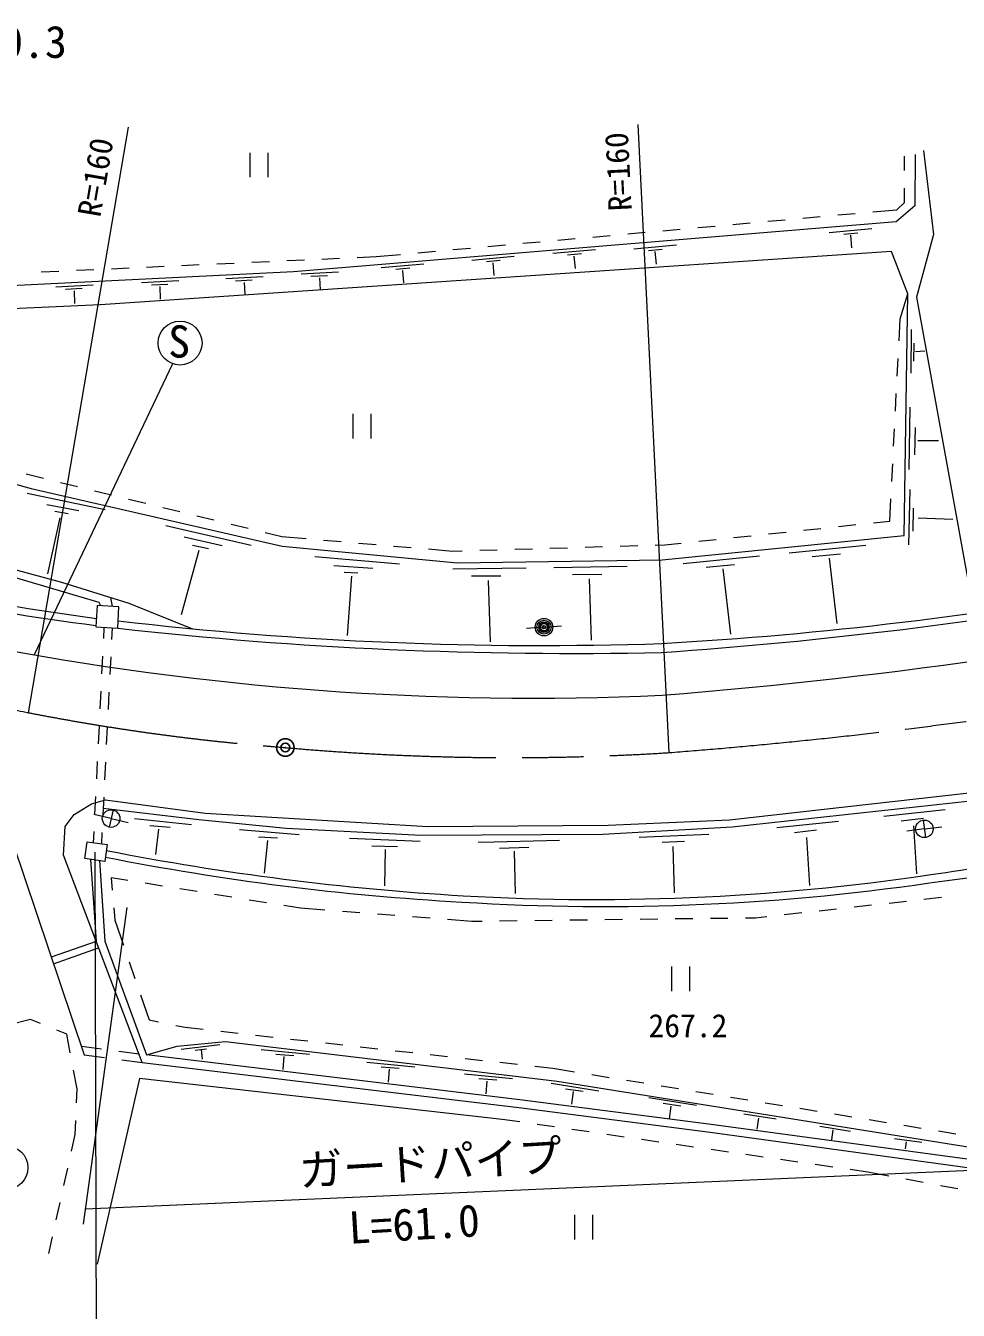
# Model space of a CAD drawing. Units: millimetres, scale not verified. Extents: x 40000 to 680000, y 20000 to 380000.
# Drawn here: x 450206 to 503304, y 238621 to 311741 of the extents above; entities that cross this region are included whole.
import ezdxf
from ezdxf.enums import TextEntityAlignment as Align

# ---------------------------------------------------------------- set-up
doc = ezdxf.new("R2010")
doc.units = ezdxf.units.MM
doc.header["$LTSCALE"] = 1000
doc.header["$PDMODE"] = 32
doc.header["$PDSIZE"] = 500
doc.linetypes.add('CHAIN', pattern=[18.5, 12, -1.5, 3.5, -1.5])
for name, color, linetype, lineweight in [('M-BGD', 7, 'Continuous', 13), ('M-BMK', 2, 'CHAIN', 13), ('M-BMK-SRVR', 3, 'Continuous', 25), ('M-STR-HTXT', 7, 'Continuous', 13)]:
    doc.layers.add(name, color=color, linetype=linetype, lineweight=lineweight)
doc.styles.add('ＭＳ ゴシック', font='')
doc.styles.get('ＭＳ ゴシック').set_extended_font_data('MS Gothic')

msp = doc.modelspace()

# ---------------------------------------------------------------- linework, layer by layer
at = {"layer": 'M-BGD'}
for p, q in [((450370, 272636), (456052, 305966)), ((486845, 270365), (485070, 306114)), ((462966, 304513), (462966, 303113)), ((464016, 303113), (464016, 304513)), ((500237, 303501), (500237, 304323)), ((500846, 304417), (500822, 301479)), ((501320, 304646), (501899, 299854)), ((500237, 301678), (500237, 302501)), ((498430, 301145), (499801, 301269)), ((500822, 301479), (499769, 300578)), ((499801, 301269), (500237, 301678)), ((499769, 300578), (465458, 297722)), ((492454, 300608), (493450, 300697)), ((494446, 300787), (495442, 300876)), ((496438, 300966), (497434, 301056)), ((482494, 299712), (483490, 299801)), ((484486, 299891), (485482, 299980)), ((486478, 300070), (487474, 300160)), ((488470, 300249), (489466, 300339)), ((490462, 300428), (491458, 300518)), ((495957, 299967), (498380, 300191)), ((496794, 299879), (497579, 299957)), ((497158, 299811), (497220, 299093)), ((501899, 299854), (500928, 296293)), ((474527, 298995), (475522, 299084)), ((476518, 299174), (477514, 299264)), ((478510, 299353), (479506, 299443)), ((480502, 299532), (481498, 299622)), ((484829, 299041), (487253, 299264)), ((499494, 298897), (454451, 295853)), ((465078, 298368), (466077, 298414)), ((467076, 298460), (468075, 298506)), ((469074, 298552), (470167, 298603)), ((470167, 298603), (471539, 298726)), ((472535, 298816), (473531, 298905)), ((475600, 298400), (478023, 298623)), ((476437, 298311), (477223, 298389)), ((480221, 298784), (482645, 299008)), ((481059, 298696), (481844, 298774)), ((481423, 298628), (481485, 297911)), ((485667, 298952), (486452, 299030)), ((486031, 298885), (486093, 298167)), ((500422, 296470), (499494, 298897)), ((465458, 297722), (445294, 296739)), ((451093, 297725), (452092, 297771)), ((453091, 297817), (454090, 297863)), ((455089, 297909), (456088, 297955)), ((457087, 298001), (458086, 298047)), ((459085, 298093), (460084, 298139)), ((461083, 298185), (462082, 298230)), ((463080, 298276), (464079, 298322)), ((465891, 297610), (468013, 297727)), ((470449, 297971), (472873, 298195)), ((471287, 297882), (472072, 297960)), ((471651, 297815), (471713, 297097)), ((476801, 298244), (476864, 297526)), ((451925, 296879), (454047, 296996)), ((456806, 297117), (458928, 297234)), ((457363, 296990), (458299, 297036)), ((457841, 296896), (457862, 296168)), ((461602, 297351), (463724, 297468)), ((462158, 297223), (463095, 297270)), ((462637, 297130), (462675, 296452)), ((466447, 297483), (467383, 297530)), ((466926, 297389), (466964, 296712)), ((452481, 296752), (453418, 296798)), ((452960, 296658), (452981, 295930)), ((499993, 295058), (500422, 296470)), ((500226, 282724), (500422, 296470)), ((500928, 296293), (504182, 278318)), ((454451, 295853), (424583, 294475)), ((499928, 293795), (499993, 295058)), ((500617, 294449), (500602, 291968)), ((500766, 293677), (500758, 292647)), ((500864, 293188), (501390, 293235)), ((458564, 292502), (450693, 275928)), ((499825, 291797), (499876, 292796)), ((425109, 292385), (450510, 285403)), ((499722, 289800), (499773, 290799)), ((468831, 289643), (468831, 288243)), ((469881, 288243), (469881, 289643)), ((500551, 290022), (500481, 286488)), ((500855, 288875), (500809, 287307)), ((499619, 287802), (499670, 288801)), ((501007, 288126), (502166, 288126)), ((499516, 285805), (499567, 286804)), ((450240, 286224), (451212, 285987)), ((450510, 285403), (464813, 282125)), ((452183, 285749), (453155, 285512)), ((454126, 285274), (455097, 285037)), ((500542, 285347), (500472, 282187)), ((450282, 285142), (454723, 284194)), ((451405, 284492), (453231, 284141)), ((456069, 284800), (457040, 284562)), ((499399, 283543), (499465, 284806)), ((452143, 283720), (451440, 280543)), ((451862, 284106), (452634, 283966)), ((458012, 284325), (458983, 284088)), ((459955, 283850), (460926, 283613)), ((500741, 284270), (500706, 282971)), ((501010, 283720), (503000, 283661)), ((463038, 282155), (458190, 283278)), ((461897, 283375), (462869, 283138)), ((494490, 283025), (495484, 283130)), ((496479, 283235), (497473, 283340)), ((498468, 283444), (499399, 283543)), ((459227, 282646), (461396, 282147)), ((463840, 282901), (464795, 282667)), ((464795, 282667), (466166, 282550)), ((467162, 282465), (468159, 282380)), ((469155, 282295), (470151, 282210)), ((486434, 281341), (500226, 282724)), ((486597, 282193), (487528, 282291)), ((488523, 282396), (489517, 282501)), ((490512, 282606), (491506, 282711)), ((492501, 282816), (493495, 282920)), ((460070, 281874), (459067, 278211)), ((459695, 282170), (460616, 281983)), ((464813, 282125), (474792, 281171)), ((471148, 282125), (472144, 282040)), ((473141, 281955), (474511, 281838)), ((474511, 281838), (475056, 281854)), ((476056, 281883), (477055, 281913)), ((478055, 281942), (479054, 281971)), ((480054, 282001), (481054, 282030)), ((482053, 282060), (483053, 282089)), ((484052, 282118), (485052, 282148)), ((486051, 282177), (486597, 282193)), ((491988, 281539), (487629, 281112)), ((498038, 282146), (493679, 281719)), ((494990, 281520), (496604, 281684)), ((454385, 278918), (447665, 280892)), ((448356, 281119), (452253, 280066)), ((471487, 281096), (466666, 281505)), ((467754, 281014), (469966, 280862)), ((478704, 280867), (474527, 280809)), ((474792, 281171), (486434, 281341)), ((484458, 280951), (480280, 280892)), ((488940, 280913), (490555, 281077)), ((489899, 280819), (490335, 277104)), ((495949, 281426), (496385, 277711)), ((452253, 280066), (456079, 278872)), ((468339, 280639), (469123, 280604)), ((468761, 280405), (468503, 277023)), ((475580, 280422), (477253, 280434)), ((476539, 280165), (476656, 276678)), ((481333, 280506), (483007, 280518)), ((482293, 280249), (482410, 276762)), ((454270, 278731), (454200, 277517)), ((455517, 278659), (454270, 278731)), ((454490, 278718), (454385, 278918)), ((455035, 279198), (455127, 278682)), ((455447, 277445), (455517, 278659)), ((456079, 278872), (459704, 277415)), ((454200, 277517), (455447, 277445)), ((454661, 277490), (454629, 276855)), ((455127, 277464), (455094, 276811)), ((479714, 277506), (478716, 277436)), ((479714, 277506), (480711, 277575)), ((454579, 275856), (454530, 274857)), ((455045, 275812), (454995, 274813)), ((454480, 273859), (454430, 272860)), ((454945, 273814), (454895, 272815)), ((454381, 271861), (454331, 270862)), ((454846, 271817), (454796, 270818)), ((454281, 269864), (454231, 268865)), ((454746, 269819), (454697, 268820)), ((453953, 267456), (454751, 267670)), ((454182, 267866), (454132, 266867)), ((454647, 267822), (454597, 266823)), ((454751, 267670), (460432, 266918)), ((490282, 266546), (505218, 268221)), ((452970, 266841), (453953, 267456)), ((460055, 266539), (454615, 267186)), ((455181, 267100), (454958, 266125)), ((460432, 266918), (473102, 266151)), ((503994, 267606), (490429, 266131)), ((499063, 266755), (502562, 267130)), ((452356, 264524), (452461, 266157)), ((452461, 266157), (452970, 266841)), ((455069, 266612), (454095, 266836)), ((455069, 266612), (456044, 266389)), ((456402, 266624), (459648, 266281)), ((457268, 266211), (458431, 266125)), ((465040, 266048), (460055, 266539)), ((473102, 266151), (483370, 266230)), ((483370, 266230), (490282, 266546)), ((492976, 266094), (496475, 266468)), ((500057, 266486), (501321, 266627)), ((500748, 266194), (500923, 263467)), ((501310, 266520), (501434, 265527)), ((454082, 265869), (454050, 265233)), ((454547, 265824), (454515, 265171)), ((457775, 266008), (457596, 264573)), ((462386, 265992), (465780, 265712)), ((463455, 265579), (464539, 265517)), ((472717, 265640), (465040, 266048)), ((468643, 265493), (472670, 265322)), ((483074, 265710), (472717, 265640)), ((490429, 266131), (483074, 265710)), ((485139, 265550), (489103, 265731)), ((493971, 265825), (495235, 265965)), ((494662, 265532), (494837, 262806)), ((501372, 266024), (500380, 265899)), ((501372, 266024), (502364, 266148)), ((449465, 265233), (453539, 253165)), ((453575, 264329), (453702, 265280)), ((453702, 265280), (454842, 265127)), ((454842, 265127), (454715, 264176)), ((463977, 265368), (463775, 263496)), ((469920, 265064), (471371, 265017)), ((470681, 264842), (470634, 262782)), ((475959, 265286), (476134, 265275)), ((476134, 265275), (480604, 265380)), ((477187, 264935), (478849, 264982)), ((478018, 264760), (478077, 262349)), ((486435, 265263), (487711, 265333)), ((487043, 265017), (487125, 262384)), ((456839, 252726), (452356, 264524)), ((454715, 264176), (453575, 264329)), ((453898, 264285), (454220, 259618)), ((454412, 264217), (454705, 259624)), ((456023, 263088), (455074, 263241)), ((455074, 263241), (455137, 262532)), ((457997, 262770), (457010, 262929)), ((459972, 262452), (458984, 262611)), ((461946, 262134), (460959, 262293)), ((463921, 261815), (462933, 261975)), ((500352, 261895), (499358, 261786)), ((502340, 262114), (501346, 262005)), ((455225, 261536), (455288, 260828)), ((465856, 261503), (464908, 261656)), ((467244, 261397), (465856, 261503)), ((469238, 261243), (468241, 261320)), ((471232, 261090), (470235, 261167)), ((494388, 261239), (493394, 261130)), ((496376, 261458), (495382, 261348)), ((498364, 261677), (497370, 261567)), ((455288, 260828), (455773, 259409)), ((473226, 260936), (472229, 261013)), ((475611, 260753), (474224, 260860)), ((476189, 260760), (475611, 260753)), ((478189, 260785), (477189, 260772)), ((480188, 260809), (479188, 260797)), ((482188, 260833), (481188, 260821)), ((484188, 260858), (483188, 260846)), ((486188, 260882), (485188, 260870)), ((488188, 260907), (487188, 260895)), ((490188, 260931), (489188, 260919)), ((491765, 260951), (491188, 260943)), ((492400, 261020), (491765, 260951)), ((454220, 259618), (451664, 258721)), ((454705, 259624), (457092, 253155)), ((451791, 258342), (454358, 259257)), ((456096, 258463), (456420, 257516)), ((486970, 258185), (486970, 256785)), ((488020, 256785), (488020, 258185)), ((456743, 256570), (457228, 255151)), ((450477, 255170), (449284, 254877)), ((451049, 254942), (450477, 255170)), ((452549, 254345), (451978, 254572)), ((457228, 255151), (457765, 255041)), ((458745, 254840), (459282, 254730)), ((459282, 254730), (460313, 254615)), ((461307, 254505), (462300, 254394)), ((452747, 253278), (452549, 254345)), ((458824, 253659), (461585, 253928)), ((459062, 253489), (461262, 253752)), ((461585, 253928), (480467, 251663)), ((463294, 254284), (464288, 254173)), ((465282, 254063), (466276, 253952)), ((467270, 253841), (468264, 253731)), ((454526, 253479), (453382, 253631)), ((453539, 253165), (454694, 253012)), ((456662, 253193), (455518, 253346)), ((457092, 253155), (458824, 253659)), ((478339, 250596), (457092, 253155)), ((459847, 253430), (460502, 253502)), ((460195, 253468), (460263, 252925)), ((463616, 253466), (466357, 253196)), ((464443, 253196), (465468, 253118)), ((464901, 253060), (464839, 252332)), ((469258, 253620), (470251, 253510)), ((471245, 253399), (472239, 253289)), ((473233, 253178), (474227, 253067)), ((453128, 251229), (452930, 252295)), ((455685, 252880), (456839, 252726)), ((456839, 252726), (478286, 250174)), ((469623, 252746), (472364, 252475)), ((470450, 252475), (471475, 252397)), ((470908, 252340), (470845, 251612)), ((475221, 252957), (476215, 252846)), ((477209, 252736), (478202, 252625)), ((479196, 252515), (480227, 252400)), ((480227, 252400), (481452, 252201)), ((456677, 251817), (454272, 241252)), ((477332, 249487), (456677, 251817)), ((475182, 252079), (477923, 251809)), ((476009, 251809), (477033, 251731)), ((476466, 251673), (476404, 250945)), ((480121, 251550), (482841, 251118)), ((480467, 251663), (505554, 247645)), ((482439, 252041), (483426, 251881)), ((484413, 251720), (485400, 251560)), ((453095, 250425), (453128, 251229)), ((480930, 251231), (481948, 251092)), ((481379, 251069), (481273, 250346)), ((486387, 251400), (487374, 251239)), ((488361, 251079), (489348, 250919)), ((478286, 250174), (489181, 248753)), ((489228, 249198), (478339, 250596)), ((485684, 250726), (488404, 250294)), ((486493, 250407), (487511, 250269)), ((486942, 250245), (486836, 249522)), ((490336, 250759), (491323, 250598)), ((492310, 250438), (493297, 250278)), ((494284, 250118), (495271, 249957)), ((453023, 248622), (453055, 249426)), ((478337, 249342), (477332, 249487)), ((491092, 249810), (492925, 249529)), ((491923, 249554), (491829, 248926)), ((496258, 249797), (497245, 249637)), ((498232, 249477), (499219, 249316)), ((452814, 247680), (453023, 248622)), ((480316, 249056), (479326, 249199)), ((482296, 248771), (481306, 248914)), ((484275, 248486), (483285, 248628)), ((489181, 248753), (509028, 246031)), ((509097, 246506), (489228, 249198)), ((495427, 249102), (497159, 248826)), ((496155, 248899), (496087, 248332)), ((500206, 249156), (501193, 248996)), ((502180, 248836), (503167, 248675)), ((486255, 248200), (485265, 248343)), ((488234, 247915), (487244, 248057)), ((499675, 248403), (501219, 248194)), ((500335, 248220), (500278, 247804)), ((490214, 247629), (489224, 247772)), ((492193, 247344), (491203, 247486)), ((494173, 247058), (493183, 247201)), ((452380, 245727), (452597, 246703)), ((496152, 246773), (495163, 246915)), ((498146, 246485), (497142, 246630)), ((499341, 246262), (498146, 246485)), ((501307, 245894), (500324, 246078)), ((503273, 245527), (502290, 245711)), ((451947, 243774), (452164, 244751)), ((481450, 244055), (481450, 242655)), ((482500, 242655), (482500, 244055)), ((451522, 241855), (451731, 242798))]:
    msp.add_line(p, q, dxfattribs=at)
for centre, radius in [((458996, 293675), 1250), ((479714, 277506), 500), ((479714, 277506), 400), ((479714, 277506), 300), ((479714, 277506), 200), ((479714, 277506), 100), ((479714, 277506), 20), ((455069, 266612), 500), ((501372, 266024), 500), ((449087, 246745), 1250)]:
    msp.add_circle(centre, radius, dxfattribs=at)
for centre, radius, start, end in [((470616, 403441), 126500, 253.07041, 262.55661), ((467431, 387359), 110544, 252.20579, 263.12865), ((468947, 530973), 255502, 273.91812, 280.1056), ((474273, 491941), 215706, 273.22917, 280.52841), ((463869, 559711), 286967, 274.51031, 282.42857), ((479547, 483675), 207212, 263.32792, 271.90178), ((481272, 509300), 233289, 263.64444, 271.26097), ((479053, 438110), 164643, 258.96089, 272.57), ((488267, 375752), 113575, 277.20787, 284.27537), ((478770, 428734), 166894, 278.20762, 282.97759), ((484188, 415192), 153243, 258.94249, 266.60184), ((483265, 408869), 147240, 258.83227, 266.79926), ((482562, 392828), 130822, 266.73243, 278.80884), ((483119, 390340), 128734, 266.40356, 278.66636)]:
    msp.add_arc(centre, radius, start, end, dxfattribs=at)
msp.add_point((479714, 277506), dxfattribs=at)
at = {"layer": 'M-BMK'}
for centre, radius, start, end in [((517380, 613808), 347690, 252.26708, 258.88804), ((463084, 577359), 307912, 274.42574, 281.84255), ((474419, 395143), 124845, 258.89398, 265.66816), ((477814, 413733), 143653, 264.87803, 273.60448)]:
    msp.add_arc(centre, radius, start, end, dxfattribs=at)
at = {"layer": 'M-BMK-SRVR'}
msp.add_circle((464989, 270654), 500, dxfattribs=at)
msp.add_point((464989, 270654), dxfattribs=at)
at = {"layer": 'M-STR-HTXT'}
for p, q in [((454250, 235339), (454164, 264708)), ((455968, 261542), (453470, 243519)), ((453592, 244405), (521208, 247354))]:
    msp.add_line(p, q, dxfattribs=at)

# ---------------------------------------------------------------- texts
at = {"layer": 'M-BGD', "style": 'ＭＳ ゴシック'}
for rotation, p in [(80.327, (454843, 300725)), (92.842, (485107, 301240))]:
    msp.add_text('R=160', height=1320, rotation=rotation, dxfattribs=at).set_placement(p, align=Align.BOTTOM_LEFT)
for s, height, p in [('S', 1833, (458318, 292301)), ('267.2', 1320, (485665, 253768))]:
    msp.add_text(s, height=height, dxfattribs=at).set_placement(p, align=Align.BOTTOM_LEFT)
at = {"layer": 'M-STR-HTXT', "style": 'ＭＳ ゴシック'}
msp.add_text('L=20.3', height=1833, dxfattribs=at).set_placement((445068, 309358), align=Align.BOTTOM_LEFT)
for s, p in [('ガードパイプ', (465855, 245114)), ('L=61.0', (468675, 241856))]:
    msp.add_text(s, height=1833, rotation=3.376, dxfattribs=at).set_placement(p, align=Align.BOTTOM_LEFT)

doc.saveas('drawing.dxf')
